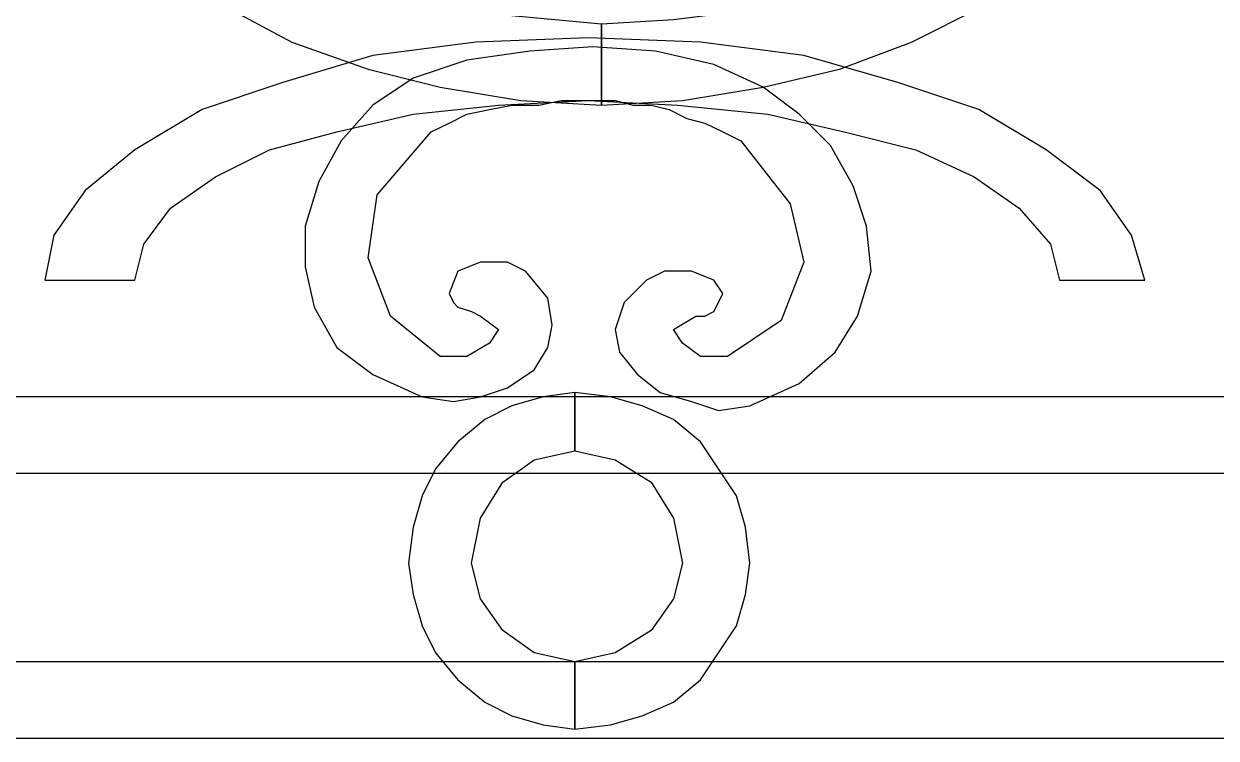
# Model space of a CAD drawing. Header units: centimetres. Extents: x -64 to 68, y -10 to 51.
# Drawn here: x -8.73 to 13.41, y -6.95 to 6.31 of the extents above; entities that cross this region are included whole.
import ezdxf

# ---------------------------------------------------------------- set-up
doc = ezdxf.new("R2010")
doc.units = ezdxf.units.CM
doc.header["$MEASUREMENT"] = 0
doc.layers.add('layer 1', color=7, linetype='Continuous')

msp = doc.modelspace()

# ---------------------------------------------------------------- linework, layer by layer
at = {"layer": 'layer 1', "color": 174}
for points, knots in [([(1.99911, 33.30632), (1.99911, 33.30632), (1.99911, 33.30632), (1.99911, 33.30632), (1.99911, 33.30632), (1.99911, 33.30632), (1.99911, 33.30632), (1.99911, 33.30632), (1.99911, 33.30632), (1.99911, 33.30632), (1.99911, 33.30632), (1.99911, 33.30632), (1.99911, 33.30632), (1.99911, 33.30632), (1.99911, 33.30632), (1.99911, 33.30632), (1.99911, 33.30632), (1.99911, 33.30632), (-0.66817, 33.05626), (-0.66817, 33.05626), (-0.66817, 33.05626), (-0.66817, 33.05626), (-3.16875, 32.22273), (-3.16875, 32.22273), (-3.16875, 32.22273), (-3.16875, 32.22273), (-5.41927, 30.97244), (-5.41927, 30.97244), (-5.41927, 30.97244), (-5.41927, 30.97244), (-7.33638, 29.38874), (-7.33638, 29.38874), (-7.33638, 29.38874), (-7.33638, 29.38874), (-8.92009, 27.38828), (-8.92009, 27.38828), (-8.92009, 27.38828), (-8.92009, 27.38828), (-10.17038, 25.0544), (-10.17038, 25.0544), (-10.17038, 25.0544), (-10.17038, 25.0544), (-10.92055, 22.55382), (-10.92055, 22.55382), (-10.92055, 22.55382), (-10.92055, 22.55382), (-11.17061, 19.80319), (-11.17061, 19.80319), (-11.17061, 19.80319), (-11.17061, 19.80319), (-10.92055, 17.05255), (-10.92055, 17.05255), (-10.92055, 17.05255), (-10.92055, 17.05255), (-10.17038, 14.55197), (-10.17038, 14.55197), (-10.17038, 14.55197), (-10.17038, 14.55197), (-8.92009, 12.30145), (-8.92009, 12.30145), (-8.92009, 12.30145), (-8.92009, 12.30145), (-7.33638, 10.30098), (-7.33638, 10.30098), (-7.33638, 10.30098), (-7.33638, 10.30098), (-5.41927, 8.63393), (-5.41927, 8.63393), (-5.41927, 8.63393), (-5.41927, 8.63393), (-3.16875, 7.38364), (-3.16875, 7.38364), (-3.16875, 7.38364), (-3.16875, 7.38364), (-0.66817, 6.55011), (-0.66817, 6.55011), (-0.66817, 6.55011), (-0.66817, 6.55011), (1.99911, 6.30006), (1.99911, 6.30006), (1.99911, 6.30006), (1.99911, 6.30006), (1.99911, 6.30006), (1.99911, 6.30006), (1.99911, 6.30006), (1.99911, 6.30006), (1.99911, 6.30006), (1.99911, 6.30006), (1.99911, 6.30006), (1.99911, 6.30006), (1.99911, 6.30006), (1.99911, 6.30006), (1.99911, 6.30006), (1.99911, 6.30006), (1.99911, 6.30006), (1.99911, 6.30006), (1.99911, 6.30006), (1.99911, 6.30006), (1.99911, 4.79971), (1.99911, 4.79971), (1.99911, 4.79971), (1.99911, 4.79971), (1.99911, 4.79971), (1.99911, 4.79971), (1.99911, 4.79971), (1.99911, 4.79971), (1.99911, 4.79971), (1.99911, 4.79971), (1.99911, 4.79971), (1.99911, 4.79971), (1.99911, 4.79971), (1.99911, 4.79971), (1.99911, 4.79971), (1.99911, 4.79971), (1.99911, 4.79971), (1.99911, 4.79971), (1.99911, 4.79971), (1.99911, 4.79971), (0.49876, 4.88306), (0.49876, 4.88306), (0.49876, 4.88306), (0.49876, 4.88306), (-1.00158, 5.13312), (-1.00158, 5.13312), (-1.00158, 5.13312), (-1.00158, 5.13312), (-2.33523, 5.46653), (-2.33523, 5.46653), (-2.33523, 5.46653), (-2.33523, 5.46653), (-3.75222, 5.96665), (-3.75222, 5.96665), (-3.75222, 5.96665), (-3.75222, 5.96665), (-5.00251, 6.63347), (-5.00251, 6.63347), (-5.00251, 6.63347), (-5.00251, 6.63347), (-6.16945, 7.38364), (-6.16945, 7.38364), (-6.16945, 7.38364), (-6.16945, 7.38364), (-7.25303, 8.21717), (-7.25303, 8.21717), (-7.25303, 8.21717), (-7.25303, 8.21717), (-8.33662, 9.2174), (-8.33662, 9.2174), (-8.33662, 9.2174), (-8.33662, 9.2174), (-9.2535, 10.21763), (-9.2535, 10.21763), (-9.2535, 10.21763), (-9.2535, 10.21763), (-10.08702, 11.38457), (-10.08702, 11.38457), (-10.08702, 11.38457), (-10.08702, 11.38457), (-10.75384, 12.63486), (-10.75384, 12.63486), (-10.75384, 12.63486), (-10.75384, 12.63486), (-11.42066, 13.9685), (-11.42066, 13.9685), (-11.42066, 13.9685), (-11.42066, 13.9685), (-11.83743, 15.30214), (-11.83743, 15.30214), (-11.83743, 15.30214), (-11.83743, 15.30214), (-12.25419, 16.80249), (-12.25419, 16.80249), (-12.25419, 16.80249), (-12.25419, 16.80249), (-12.4209, 18.21949), (-12.4209, 18.21949), (-12.4209, 18.21949), (-12.4209, 18.21949), (-12.50425, 19.80319), (-12.50425, 19.80319), (-12.50425, 19.80319), (-12.50425, 19.80319), (-12.4209, 21.30353), (-12.4209, 21.30353), (-12.4209, 21.30353), (-12.4209, 21.30353), (-12.25419, 22.80388), (-12.25419, 22.80388), (-12.25419, 22.80388), (-12.25419, 22.80388), (-11.83743, 24.22088), (-11.83743, 24.22088), (-11.83743, 24.22088), (-11.83743, 24.22088), (-11.42066, 25.63787), (-11.42066, 25.63787), (-11.42066, 25.63787), (-11.42066, 25.63787), (-10.75384, 26.97151), (-10.75384, 26.97151), (-10.75384, 26.97151), (-10.75384, 26.97151), (-10.08702, 28.2218), (-10.08702, 28.2218), (-10.08702, 28.2218), (-10.08702, 28.2218), (-9.2535, 29.38874), (-9.2535, 29.38874), (-9.2535, 29.38874), (-9.2535, 29.38874), (-8.33662, 30.47233), (-8.33662, 30.47233), (-8.33662, 30.47233), (-8.33662, 30.47233), (-7.25303, 31.3892), (-7.25303, 31.3892), (-7.25303, 31.3892), (-7.25303, 31.3892), (-6.16945, 32.30608), (-6.16945, 32.30608), (-6.16945, 32.30608), (-6.16945, 32.30608), (-5.00251, 33.05626), (-5.00251, 33.05626), (-5.00251, 33.05626), (-5.00251, 33.05626), (-3.75222, 33.72308), (-3.75222, 33.72308), (-3.75222, 33.72308), (-3.75222, 33.72308), (-2.33523, 34.22319), (-2.33523, 34.22319), (-2.33523, 34.22319), (-2.33523, 34.22319), (-1.00158, 34.55661), (-1.00158, 34.55661), (-1.00158, 34.55661), (-1.00158, 34.55661), (0.49876, 34.80666), (0.49876, 34.80666), (0.49876, 34.80666), (0.49876, 34.80666), (1.99911, 34.89002), (1.99911, 34.89002), (1.99911, 34.89002), (1.99911, 34.89002), (1.99911, 34.89002), (1.99911, 34.89002), (1.99911, 34.89002), (1.99911, 34.89002), (1.99911, 34.89002), (1.99911, 34.89002), (1.99911, 34.89002), (1.99911, 34.89002), (1.99911, 34.89002), (1.99911, 34.89002), (1.99911, 34.89002), (1.99911, 34.89002), (1.99911, 34.89002), (1.99911, 34.89002), (1.99911, 34.89002), (1.99911, 34.89002), (1.99911, 33.30632), (1.99911, 33.30632)], [0, 0, 0, 0, 0.01515152, 0.01515152, 0.01515152, 0.01515152, 0.03030303, 0.03030303, 0.03030303, 0.03030303, 0.04545455, 0.04545455, 0.04545455, 0.04545455, 0.06060606, 0.06060606, 0.06060606, 0.06060606, 0.07575758, 0.07575758, 0.07575758, 0.07575758, 0.09090909, 0.09090909, 0.09090909, 0.09090909, 0.10606061, 0.10606061, 0.10606061, 0.10606061, 0.12121212, 0.12121212, 0.12121212, 0.12121212, 0.13636364, 0.13636364, 0.13636364, 0.13636364, 0.15151515, 0.15151515, 0.15151515, 0.15151515, 0.16666667, 0.16666667, 0.16666667, 0.16666667, 0.18181818, 0.18181818, 0.18181818, 0.18181818, 0.1969697, 0.1969697, 0.1969697, 0.1969697, 0.21212121, 0.21212121, 0.21212121, 0.21212121, 0.22727273, 0.22727273, 0.22727273, 0.22727273, 0.24242424, 0.24242424, 0.24242424, 0.24242424, 0.25757576, 0.25757576, 0.25757576, 0.25757576, 0.27272727, 0.27272727, 0.27272727, 0.27272727, 0.28787879, 0.28787879, 0.28787879, 0.28787879, 0.3030303, 0.3030303, 0.3030303, 0.3030303, 0.31818182, 0.31818182, 0.31818182, 0.31818182, 0.33333333, 0.33333333, 0.33333333, 0.33333333, 0.34848485, 0.34848485, 0.34848485, 0.34848485, 0.36363636, 0.36363636, 0.36363636, 0.36363636, 0.37878788, 0.37878788, 0.37878788, 0.37878788, 0.39393939, 0.39393939, 0.39393939, 0.39393939, 0.40909091, 0.40909091, 0.40909091, 0.40909091, 0.42424242, 0.42424242, 0.42424242, 0.42424242, 0.43939394, 0.43939394, 0.43939394, 0.43939394, 0.45454545, 0.45454545, 0.45454545, 0.45454545, 0.46969697, 0.46969697, 0.46969697, 0.46969697, 0.48484848, 0.48484848, 0.48484848, 0.48484848, 0.5, 0.5, 0.5, 0.5, 0.51515152, 0.51515152, 0.51515152, 0.51515152, 0.53030303, 0.53030303, 0.53030303, 0.53030303, 0.54545455, 0.54545455, 0.54545455, 0.54545455, 0.56060606, 0.56060606, 0.56060606, 0.56060606, 0.57575758, 0.57575758, 0.57575758, 0.57575758, 0.59090909, 0.59090909, 0.59090909, 0.59090909, 0.60606061, 0.60606061, 0.60606061, 0.60606061, 0.62121212, 0.62121212, 0.62121212, 0.62121212, 0.63636364, 0.63636364, 0.63636364, 0.63636364, 0.65151515, 0.65151515, 0.65151515, 0.65151515, 0.66666667, 0.66666667, 0.66666667, 0.66666667, 0.68181818, 0.68181818, 0.68181818, 0.68181818, 0.6969697, 0.6969697, 0.6969697, 0.6969697, 0.71212121, 0.71212121, 0.71212121, 0.71212121, 0.72727273, 0.72727273, 0.72727273, 0.72727273, 0.74242424, 0.74242424, 0.74242424, 0.74242424, 0.75757576, 0.75757576, 0.75757576, 0.75757576, 0.77272727, 0.77272727, 0.77272727, 0.77272727, 0.78787879, 0.78787879, 0.78787879, 0.78787879, 0.8030303, 0.8030303, 0.8030303, 0.8030303, 0.81818182, 0.81818182, 0.81818182, 0.81818182, 0.83333333, 0.83333333, 0.83333333, 0.83333333, 0.84848485, 0.84848485, 0.84848485, 0.84848485, 0.86363636, 0.86363636, 0.86363636, 0.86363636, 0.87878788, 0.87878788, 0.87878788, 0.87878788, 0.89393939, 0.89393939, 0.89393939, 0.89393939, 0.90909091, 0.90909091, 0.90909091, 0.90909091, 0.92424242, 0.92424242, 0.92424242, 0.92424242, 0.93939394, 0.93939394, 0.93939394, 0.93939394, 0.95454545, 0.95454545, 0.95454545, 0.95454545, 0.96969697, 0.96969697, 0.96969697, 0.96969697, 0.98484848, 0.98484848, 0.98484848, 0.98484848, 1, 1, 1, 1]), ([(1.99911, 34.89002), (1.99911, 34.89002), (3.49946, 34.80666), (3.49946, 34.80666), (3.49946, 34.80666), (3.49946, 34.80666), (4.99981, 34.55661), (4.99981, 34.55661), (4.99981, 34.55661), (4.99981, 34.55661), (6.4168, 34.22319), (6.4168, 34.22319), (6.4168, 34.22319), (6.4168, 34.22319), (7.75045, 33.72308), (7.75045, 33.72308), (7.75045, 33.72308), (7.75045, 33.72308), (9.08409, 33.05626), (9.08409, 33.05626), (9.08409, 33.05626), (9.08409, 33.05626), (10.33438, 32.30608), (10.33438, 32.30608), (10.33438, 32.30608), (10.33438, 32.30608), (11.50131, 31.3892), (11.50131, 31.3892), (11.50131, 31.3892), (11.50131, 31.3892), (12.50155, 30.47233), (12.50155, 30.47233), (12.50155, 30.47233), (12.50155, 30.47233), (13.50178, 29.38874), (13.50178, 29.38874), (13.50178, 29.38874), (13.50178, 29.38874), (14.3353, 28.2218), (14.3353, 28.2218), (14.3353, 28.2218), (14.3353, 28.2218), (15.08548, 26.97151), (15.08548, 26.97151), (15.08548, 26.97151), (15.08548, 26.97151), (15.7523, 25.63787), (15.7523, 25.63787), (15.7523, 25.63787), (15.7523, 25.63787), (16.25242, 24.22088), (16.25242, 24.22088), (16.25242, 24.22088), (16.25242, 24.22088), (16.58583, 22.80388), (16.58583, 22.80388), (16.58583, 22.80388), (16.58583, 22.80388), (16.83588, 21.30353), (16.83588, 21.30353), (16.83588, 21.30353), (16.83588, 21.30353), (16.91924, 19.80319), (16.91924, 19.80319), (16.91924, 19.80319), (16.91924, 19.80319), (16.83588, 18.21949), (16.83588, 18.21949), (16.83588, 18.21949), (16.83588, 18.21949), (16.58583, 16.80249), (16.58583, 16.80249), (16.58583, 16.80249), (16.58583, 16.80249), (16.25242, 15.30214), (16.25242, 15.30214), (16.25242, 15.30214), (16.25242, 15.30214), (15.7523, 13.9685), (15.7523, 13.9685), (15.7523, 13.9685), (15.7523, 13.9685), (15.08548, 12.63486), (15.08548, 12.63486), (15.08548, 12.63486), (15.08548, 12.63486), (14.3353, 11.38457), (14.3353, 11.38457), (14.3353, 11.38457), (14.3353, 11.38457), (13.50178, 10.21763), (13.50178, 10.21763), (13.50178, 10.21763), (13.50178, 10.21763), (12.50155, 9.2174), (12.50155, 9.2174), (12.50155, 9.2174), (12.50155, 9.2174), (11.50131, 8.21717), (11.50131, 8.21717), (11.50131, 8.21717), (11.50131, 8.21717), (10.33438, 7.38364), (10.33438, 7.38364), (10.33438, 7.38364), (10.33438, 7.38364), (9.08409, 6.63347), (9.08409, 6.63347), (9.08409, 6.63347), (9.08409, 6.63347), (7.75045, 5.96665), (7.75045, 5.96665), (7.75045, 5.96665), (7.75045, 5.96665), (6.4168, 5.46653), (6.4168, 5.46653), (6.4168, 5.46653), (6.4168, 5.46653), (4.99981, 5.13312), (4.99981, 5.13312), (4.99981, 5.13312), (4.99981, 5.13312), (3.49946, 4.88306), (3.49946, 4.88306), (3.49946, 4.88306), (3.49946, 4.88306), (1.99911, 4.79971), (1.99911, 4.79971), (1.99911, 4.79971), (1.99911, 4.79971), (1.99911, 6.30006), (1.99911, 6.30006), (1.99911, 6.30006), (1.99911, 6.30006), (3.33275, 6.38341), (3.33275, 6.38341), (3.33275, 6.38341), (3.33275, 6.38341), (4.6664, 6.55011), (4.6664, 6.55011), (4.6664, 6.55011), (4.6664, 6.55011), (5.91669, 6.88352), (5.91669, 6.88352), (5.91669, 6.88352), (5.91669, 6.88352), (7.16698, 7.38364), (7.16698, 7.38364), (7.16698, 7.38364), (7.16698, 7.38364), (8.33391, 7.96711), (8.33391, 7.96711), (8.33391, 7.96711), (8.33391, 7.96711), (9.4175, 8.63393), (9.4175, 8.63393), (9.4175, 8.63393), (9.4175, 8.63393), (10.50108, 9.3841), (10.50108, 9.3841), (10.50108, 9.3841), (10.50108, 9.3841), (11.41796, 10.30098), (11.41796, 10.30098), (11.41796, 10.30098), (11.41796, 10.30098), (12.25149, 11.21786), (12.25149, 11.21786), (12.25149, 11.21786), (12.25149, 11.21786), (13.08501, 12.30145), (13.08501, 12.30145), (13.08501, 12.30145), (13.08501, 12.30145), (13.75184, 13.38503), (13.75184, 13.38503), (13.75184, 13.38503), (13.75184, 13.38503), (14.25195, 14.55197), (14.25195, 14.55197), (14.25195, 14.55197), (14.25195, 14.55197), (14.75207, 15.80226), (14.75207, 15.80226), (14.75207, 15.80226), (14.75207, 15.80226), (15.08548, 17.05255), (15.08548, 17.05255), (15.08548, 17.05255), (15.08548, 17.05255), (15.25218, 18.46954), (15.25218, 18.46954), (15.25218, 18.46954), (15.25218, 18.46954), (15.33554, 19.80319), (15.33554, 19.80319), (15.33554, 19.80319), (15.33554, 19.80319), (15.25218, 21.22018), (15.25218, 21.22018), (15.25218, 21.22018), (15.25218, 21.22018), (15.08548, 22.55382), (15.08548, 22.55382), (15.08548, 22.55382), (15.08548, 22.55382), (14.75207, 23.80411), (14.75207, 23.80411), (14.75207, 23.80411), (14.75207, 23.80411), (14.25195, 25.0544), (14.25195, 25.0544), (14.25195, 25.0544), (14.25195, 25.0544), (13.75184, 26.22134), (13.75184, 26.22134), (13.75184, 26.22134), (13.75184, 26.22134), (13.08501, 27.38828), (13.08501, 27.38828), (13.08501, 27.38828), (13.08501, 27.38828), (12.25149, 28.38851), (12.25149, 28.38851), (12.25149, 28.38851), (12.25149, 28.38851), (11.41796, 29.38874), (11.41796, 29.38874), (11.41796, 29.38874), (11.41796, 29.38874), (10.50108, 30.22227), (10.50108, 30.22227), (10.50108, 30.22227), (10.50108, 30.22227), (9.4175, 30.97244), (9.4175, 30.97244), (9.4175, 30.97244), (9.4175, 30.97244), (8.33391, 31.72262), (8.33391, 31.72262), (8.33391, 31.72262), (8.33391, 31.72262), (7.16698, 32.22273), (7.16698, 32.22273), (7.16698, 32.22273), (7.16698, 32.22273), (5.91669, 32.72285), (5.91669, 32.72285), (5.91669, 32.72285), (5.91669, 32.72285), (4.6664, 33.05626), (4.6664, 33.05626), (4.6664, 33.05626), (4.6664, 33.05626), (3.33275, 33.22296), (3.33275, 33.22296), (3.33275, 33.22296), (3.33275, 33.22296), (1.99911, 33.30632), (1.99911, 33.30632), (1.99911, 33.30632), (1.99911, 33.30632), (1.99911, 34.89002), (1.99911, 34.89002)], [0, 0, 0, 0, 0.01515152, 0.01515152, 0.01515152, 0.01515152, 0.03030303, 0.03030303, 0.03030303, 0.03030303, 0.04545455, 0.04545455, 0.04545455, 0.04545455, 0.06060606, 0.06060606, 0.06060606, 0.06060606, 0.07575758, 0.07575758, 0.07575758, 0.07575758, 0.09090909, 0.09090909, 0.09090909, 0.09090909, 0.10606061, 0.10606061, 0.10606061, 0.10606061, 0.12121212, 0.12121212, 0.12121212, 0.12121212, 0.13636364, 0.13636364, 0.13636364, 0.13636364, 0.15151515, 0.15151515, 0.15151515, 0.15151515, 0.16666667, 0.16666667, 0.16666667, 0.16666667, 0.18181818, 0.18181818, 0.18181818, 0.18181818, 0.1969697, 0.1969697, 0.1969697, 0.1969697, 0.21212121, 0.21212121, 0.21212121, 0.21212121, 0.22727273, 0.22727273, 0.22727273, 0.22727273, 0.24242424, 0.24242424, 0.24242424, 0.24242424, 0.25757576, 0.25757576, 0.25757576, 0.25757576, 0.27272727, 0.27272727, 0.27272727, 0.27272727, 0.28787879, 0.28787879, 0.28787879, 0.28787879, 0.3030303, 0.3030303, 0.3030303, 0.3030303, 0.31818182, 0.31818182, 0.31818182, 0.31818182, 0.33333333, 0.33333333, 0.33333333, 0.33333333, 0.34848485, 0.34848485, 0.34848485, 0.34848485, 0.36363636, 0.36363636, 0.36363636, 0.36363636, 0.37878788, 0.37878788, 0.37878788, 0.37878788, 0.39393939, 0.39393939, 0.39393939, 0.39393939, 0.40909091, 0.40909091, 0.40909091, 0.40909091, 0.42424242, 0.42424242, 0.42424242, 0.42424242, 0.43939394, 0.43939394, 0.43939394, 0.43939394, 0.45454545, 0.45454545, 0.45454545, 0.45454545, 0.46969697, 0.46969697, 0.46969697, 0.46969697, 0.48484848, 0.48484848, 0.48484848, 0.48484848, 0.5, 0.5, 0.5, 0.5, 0.51515152, 0.51515152, 0.51515152, 0.51515152, 0.53030303, 0.53030303, 0.53030303, 0.53030303, 0.54545455, 0.54545455, 0.54545455, 0.54545455, 0.56060606, 0.56060606, 0.56060606, 0.56060606, 0.57575758, 0.57575758, 0.57575758, 0.57575758, 0.59090909, 0.59090909, 0.59090909, 0.59090909, 0.60606061, 0.60606061, 0.60606061, 0.60606061, 0.62121212, 0.62121212, 0.62121212, 0.62121212, 0.63636364, 0.63636364, 0.63636364, 0.63636364, 0.65151515, 0.65151515, 0.65151515, 0.65151515, 0.66666667, 0.66666667, 0.66666667, 0.66666667, 0.68181818, 0.68181818, 0.68181818, 0.68181818, 0.6969697, 0.6969697, 0.6969697, 0.6969697, 0.71212121, 0.71212121, 0.71212121, 0.71212121, 0.72727273, 0.72727273, 0.72727273, 0.72727273, 0.74242424, 0.74242424, 0.74242424, 0.74242424, 0.75757576, 0.75757576, 0.75757576, 0.75757576, 0.77272727, 0.77272727, 0.77272727, 0.77272727, 0.78787879, 0.78787879, 0.78787879, 0.78787879, 0.8030303, 0.8030303, 0.8030303, 0.8030303, 0.81818182, 0.81818182, 0.81818182, 0.81818182, 0.83333333, 0.83333333, 0.83333333, 0.83333333, 0.84848485, 0.84848485, 0.84848485, 0.84848485, 0.86363636, 0.86363636, 0.86363636, 0.86363636, 0.87878788, 0.87878788, 0.87878788, 0.87878788, 0.89393939, 0.89393939, 0.89393939, 0.89393939, 0.90909091, 0.90909091, 0.90909091, 0.90909091, 0.92424242, 0.92424242, 0.92424242, 0.92424242, 0.93939394, 0.93939394, 0.93939394, 0.93939394, 0.95454545, 0.95454545, 0.95454545, 0.95454545, 0.96969697, 0.96969697, 0.96969697, 0.96969697, 0.98484848, 0.98484848, 0.98484848, 0.98484848, 1, 1, 1, 1]), ([(1.74905, 6.05), (1.74905, 6.05), (3.83287, 5.96665), (3.83287, 5.96665), (3.83287, 5.96665), (3.83287, 5.96665), (5.74998, 5.71659), (5.74998, 5.71659), (5.74998, 5.71659), (5.74998, 5.71659), (7.50039, 5.21647), (7.50039, 5.21647), (7.50039, 5.21647), (7.50039, 5.21647), (9.00073, 4.71636), (9.00073, 4.71636), (9.00073, 4.71636), (9.00073, 4.71636), (10.25102, 3.96618), (10.25102, 3.96618), (10.25102, 3.96618), (10.25102, 3.96618), (11.25126, 3.21601), (11.25126, 3.21601), (11.25126, 3.21601), (11.25126, 3.21601), (11.83473, 2.38248), (11.83473, 2.38248), (11.83473, 2.38248), (11.83473, 2.38248), (12.08478, 1.54896), (12.08478, 1.54896), (12.08478, 1.54896), (12.08478, 1.54896), (12.08478, 1.54896), (12.08478, 1.54896), (12.08478, 1.54896), (12.08478, 1.54896), (12.08478, 1.54896), (12.08478, 1.54896), (12.08478, 1.54896), (12.08478, 1.54896), (12.08478, 1.54896), (12.08478, 1.54896), (12.08478, 1.54896), (12.08478, 1.54896), (12.08478, 1.54896), (12.08478, 1.54896), (12.08478, 1.54896), (12.08478, 1.54896), (11.75137, 1.54896), (11.75137, 1.54896), (11.75137, 1.54896), (11.75137, 1.54896), (11.1679, 1.54896), (11.1679, 1.54896), (11.1679, 1.54896), (11.1679, 1.54896), (10.75114, 1.54896), (10.75114, 1.54896), (10.75114, 1.54896), (10.75114, 1.54896), (10.50108, 1.54896), (10.50108, 1.54896), (10.50108, 1.54896), (10.50108, 1.54896), (10.33438, 2.21578), (10.33438, 2.21578), (10.33438, 2.21578), (10.33438, 2.21578), (9.75091, 2.8826), (9.75091, 2.8826), (9.75091, 2.8826), (9.75091, 2.8826), (8.91738, 3.46607), (8.91738, 3.46607), (8.91738, 3.46607), (8.91738, 3.46607), (7.8338, 3.96618), (7.8338, 3.96618), (7.8338, 3.96618), (7.8338, 3.96618), (6.50016, 4.29959), (6.50016, 4.29959), (6.50016, 4.29959), (6.50016, 4.29959), (5.08316, 4.633), (5.08316, 4.633), (5.08316, 4.633), (5.08316, 4.633), (3.41611, 4.79971), (3.41611, 4.79971), (3.41611, 4.79971), (3.41611, 4.79971), (1.74905, 4.88306), (1.74905, 4.88306), (1.74905, 4.88306), (1.74905, 4.88306), (0.082, 4.79971), (0.082, 4.79971), (0.082, 4.79971), (0.082, 4.79971), (-1.5017, 4.633), (-1.5017, 4.633), (-1.5017, 4.633), (-1.5017, 4.633), (-2.91869, 4.29959), (-2.91869, 4.29959), (-2.91869, 4.29959), (-2.91869, 4.29959), (-4.16898, 3.96618), (-4.16898, 3.96618), (-4.16898, 3.96618), (-4.16898, 3.96618), (-5.16922, 3.46607), (-5.16922, 3.46607), (-5.16922, 3.46607), (-5.16922, 3.46607), (-6.00274, 2.8826), (-6.00274, 2.8826), (-6.00274, 2.8826), (-6.00274, 2.8826), (-6.50286, 2.21578), (-6.50286, 2.21578), (-6.50286, 2.21578), (-6.50286, 2.21578), (-6.66956, 1.54896), (-6.66956, 1.54896), (-6.66956, 1.54896), (-6.66956, 1.54896), (-6.91962, 1.54896), (-6.91962, 1.54896), (-6.91962, 1.54896), (-6.91962, 1.54896), (-7.41974, 1.54896), (-7.41974, 1.54896), (-7.41974, 1.54896), (-7.41974, 1.54896), (-8.00321, 1.54896), (-8.00321, 1.54896), (-8.00321, 1.54896), (-8.00321, 1.54896), (-8.33662, 1.54896), (-8.33662, 1.54896), (-8.33662, 1.54896), (-8.33662, 1.54896), (-8.33662, 1.54896), (-8.33662, 1.54896), (-8.33662, 1.54896), (-8.33662, 1.54896), (-8.33662, 1.54896), (-8.33662, 1.54896), (-8.33662, 1.54896), (-8.33662, 1.54896), (-8.33662, 1.54896), (-8.33662, 1.54896), (-8.33662, 1.54896), (-8.33662, 1.54896), (-8.33662, 1.54896), (-8.33662, 1.54896), (-8.33662, 1.54896), (-8.33662, 1.54896), (-8.16991, 2.38248), (-8.16991, 2.38248), (-8.16991, 2.38248), (-8.16991, 2.38248), (-7.58644, 3.21601), (-7.58644, 3.21601), (-7.58644, 3.21601), (-7.58644, 3.21601), (-6.66956, 3.96618), (-6.66956, 3.96618), (-6.66956, 3.96618), (-6.66956, 3.96618), (-5.41927, 4.71636), (-5.41927, 4.71636), (-5.41927, 4.71636), (-5.41927, 4.71636), (-3.91893, 5.21647), (-3.91893, 5.21647), (-3.91893, 5.21647), (-3.91893, 5.21647), (-2.25187, 5.71659), (-2.25187, 5.71659), (-2.25187, 5.71659), (-2.25187, 5.71659), (-0.33476, 5.96665), (-0.33476, 5.96665), (-0.33476, 5.96665), (-0.33476, 5.96665), (1.74905, 6.05), (1.74905, 6.05)], [0, 0, 0, 0, 0.02083333, 0.02083333, 0.02083333, 0.02083333, 0.04166667, 0.04166667, 0.04166667, 0.04166667, 0.0625, 0.0625, 0.0625, 0.0625, 0.08333333, 0.08333333, 0.08333333, 0.08333333, 0.10416667, 0.10416667, 0.10416667, 0.10416667, 0.125, 0.125, 0.125, 0.125, 0.14583333, 0.14583333, 0.14583333, 0.14583333, 0.16666667, 0.16666667, 0.16666667, 0.16666667, 0.1875, 0.1875, 0.1875, 0.1875, 0.20833333, 0.20833333, 0.20833333, 0.20833333, 0.22916667, 0.22916667, 0.22916667, 0.22916667, 0.25, 0.25, 0.25, 0.25, 0.27083333, 0.27083333, 0.27083333, 0.27083333, 0.29166667, 0.29166667, 0.29166667, 0.29166667, 0.3125, 0.3125, 0.3125, 0.3125, 0.33333333, 0.33333333, 0.33333333, 0.33333333, 0.35416667, 0.35416667, 0.35416667, 0.35416667, 0.375, 0.375, 0.375, 0.375, 0.39583333, 0.39583333, 0.39583333, 0.39583333, 0.41666667, 0.41666667, 0.41666667, 0.41666667, 0.4375, 0.4375, 0.4375, 0.4375, 0.45833333, 0.45833333, 0.45833333, 0.45833333, 0.47916667, 0.47916667, 0.47916667, 0.47916667, 0.5, 0.5, 0.5, 0.5, 0.52083333, 0.52083333, 0.52083333, 0.52083333, 0.54166667, 0.54166667, 0.54166667, 0.54166667, 0.5625, 0.5625, 0.5625, 0.5625, 0.58333333, 0.58333333, 0.58333333, 0.58333333, 0.60416667, 0.60416667, 0.60416667, 0.60416667, 0.625, 0.625, 0.625, 0.625, 0.64583333, 0.64583333, 0.64583333, 0.64583333, 0.66666667, 0.66666667, 0.66666667, 0.66666667, 0.6875, 0.6875, 0.6875, 0.6875, 0.70833333, 0.70833333, 0.70833333, 0.70833333, 0.72916667, 0.72916667, 0.72916667, 0.72916667, 0.75, 0.75, 0.75, 0.75, 0.77083333, 0.77083333, 0.77083333, 0.77083333, 0.79166667, 0.79166667, 0.79166667, 0.79166667, 0.8125, 0.8125, 0.8125, 0.8125, 0.83333333, 0.83333333, 0.83333333, 0.83333333, 0.85416667, 0.85416667, 0.85416667, 0.85416667, 0.875, 0.875, 0.875, 0.875, 0.89583333, 0.89583333, 0.89583333, 0.89583333, 0.91666667, 0.91666667, 0.91666667, 0.91666667, 0.9375, 0.9375, 0.9375, 0.9375, 0.95833333, 0.95833333, 0.95833333, 0.95833333, 0.97916667, 0.97916667, 0.97916667, 0.97916667, 1, 1, 1, 1]), ([(5.66663, 4.633), (5.66663, 4.633), (6.2501, 4.04953), (6.2501, 4.04953), (6.2501, 4.04953), (6.2501, 4.04953), (6.66686, 3.29936), (6.66686, 3.29936), (6.66686, 3.29936), (6.66686, 3.29936), (6.91692, 2.54919), (6.91692, 2.54919), (6.91692, 2.54919), (6.91692, 2.54919), (7.00027, 1.71566), (7.00027, 1.71566), (7.00027, 1.71566), (7.00027, 1.71566), (6.75021, 0.88213), (6.75021, 0.88213), (6.75021, 0.88213), (6.75021, 0.88213), (6.33345, 0.21531), (6.33345, 0.21531), (6.33345, 0.21531), (6.33345, 0.21531), (5.66663, -0.36816), (5.66663, -0.36816), (5.66663, -0.36816), (5.66663, -0.36816), (4.74975, -0.78492), (4.74975, -0.78492), (4.74975, -0.78492), (4.74975, -0.78492), (4.16628, -0.86827), (4.16628, -0.86827), (4.16628, -0.86827), (4.16628, -0.86827), (3.66617, -0.70157), (3.66617, -0.70157), (3.66617, -0.70157), (3.66617, -0.70157), (3.0827, -0.53486), (3.0827, -0.53486), (3.0827, -0.53486), (3.0827, -0.53486), (2.66593, -0.20145), (2.66593, -0.20145), (2.66593, -0.20145), (2.66593, -0.20145), (2.33252, 0.21531), (2.33252, 0.21531), (2.33252, 0.21531), (2.33252, 0.21531), (2.24917, 0.63208), (2.24917, 0.63208), (2.24917, 0.63208), (2.24917, 0.63208), (2.41588, 1.13219), (2.41588, 1.13219), (2.41588, 1.13219), (2.41588, 1.13219), (2.83264, 1.54896), (2.83264, 1.54896), (2.83264, 1.54896), (2.83264, 1.54896), (3.16605, 1.71566), (3.16605, 1.71566), (3.16605, 1.71566), (3.16605, 1.71566), (3.66617, 1.71566), (3.66617, 1.71566), (3.66617, 1.71566), (3.66617, 1.71566), (4.08293, 1.54896), (4.08293, 1.54896), (4.08293, 1.54896), (4.08293, 1.54896), (4.24963, 1.2989), (4.24963, 1.2989), (4.24963, 1.2989), (4.24963, 1.2989), (4.16628, 1.13219), (4.16628, 1.13219), (4.16628, 1.13219), (4.16628, 1.13219), (4.08293, 0.96549), (4.08293, 0.96549), (4.08293, 0.96549), (4.08293, 0.96549), (3.91622, 0.88213), (3.91622, 0.88213), (3.91622, 0.88213), (3.91622, 0.88213), (3.74952, 0.88213), (3.74952, 0.88213), (3.74952, 0.88213), (3.74952, 0.88213), (3.33275, 0.63208), (3.33275, 0.63208), (3.33275, 0.63208), (3.33275, 0.63208), (3.49946, 0.38202), (3.49946, 0.38202), (3.49946, 0.38202), (3.49946, 0.38202), (3.83287, 0.13196), (3.83287, 0.13196), (3.83287, 0.13196), (3.83287, 0.13196), (4.33299, 0.13196), (4.33299, 0.13196), (4.33299, 0.13196), (4.33299, 0.13196), (5.33322, 0.79878), (5.33322, 0.79878), (5.33322, 0.79878), (5.33322, 0.79878), (5.74998, 1.88237), (5.74998, 1.88237), (5.74998, 1.88237), (5.74998, 1.88237), (5.49992, 2.96595), (5.49992, 2.96595), (5.49992, 2.96595), (5.49992, 2.96595), (4.58304, 4.13289), (4.58304, 4.13289), (4.58304, 4.13289), (4.58304, 4.13289), (4.24963, 4.29959), (4.24963, 4.29959), (4.24963, 4.29959), (4.24963, 4.29959), (3.91622, 4.4663), (3.91622, 4.4663), (3.91622, 4.4663), (3.91622, 4.4663), (3.58281, 4.54965), (3.58281, 4.54965), (3.58281, 4.54965), (3.58281, 4.54965), (3.2494, 4.71636), (3.2494, 4.71636), (3.2494, 4.71636), (3.2494, 4.71636), (2.91599, 4.79971), (2.91599, 4.79971), (2.91599, 4.79971), (2.91599, 4.79971), (2.58258, 4.79971), (2.58258, 4.79971), (2.58258, 4.79971), (2.58258, 4.79971), (2.24917, 4.88306), (2.24917, 4.88306), (2.24917, 4.88306), (2.24917, 4.88306), (1.99911, 4.88306), (1.99911, 4.88306), (1.99911, 4.88306), (1.99911, 4.88306), (1.99911, 4.88306), (1.99911, 4.88306), (1.99911, 4.88306), (1.99911, 4.88306), (1.99911, 4.88306), (1.99911, 4.88306), (1.99911, 4.88306), (1.99911, 4.88306), (1.99911, 4.88306), (1.99911, 4.88306), (1.99911, 4.88306), (1.99911, 4.88306), (1.99911, 4.88306), (1.99911, 4.88306), (1.99911, 4.88306), (1.99911, 4.88306), (1.6657, 4.88306), (1.6657, 4.88306), (1.6657, 4.88306), (1.6657, 4.88306), (1.24894, 4.88306), (1.24894, 4.88306), (1.24894, 4.88306), (1.24894, 4.88306), (0.83217, 4.79971), (0.83217, 4.79971), (0.83217, 4.79971), (0.83217, 4.79971), (0.33206, 4.79971), (0.33206, 4.79971), (0.33206, 4.79971), (0.33206, 4.79971), (-0.0847, 4.71636), (-0.0847, 4.71636), (-0.0847, 4.71636), (-0.0847, 4.71636), (-0.50147, 4.633), (-0.50147, 4.633), (-0.50147, 4.633), (-0.50147, 4.633), (-0.83488, 4.4663), (-0.83488, 4.4663), (-0.83488, 4.4663), (-0.83488, 4.4663), (-1.16829, 4.29959), (-1.16829, 4.29959), (-1.16829, 4.29959), (-1.16829, 4.29959), (-2.16852, 3.13266), (-2.16852, 3.13266), (-2.16852, 3.13266), (-2.16852, 3.13266), (-2.33523, 1.96572), (-2.33523, 1.96572), (-2.33523, 1.96572), (-2.33523, 1.96572), (-1.91846, 0.88213), (-1.91846, 0.88213), (-1.91846, 0.88213), (-1.91846, 0.88213), (-1.00158, 0.13196), (-1.00158, 0.13196), (-1.00158, 0.13196), (-1.00158, 0.13196), (-0.50147, 0.13196), (-0.50147, 0.13196), (-0.50147, 0.13196), (-0.50147, 0.13196), (-0.0847, 0.38202), (-0.0847, 0.38202), (-0.0847, 0.38202), (-0.0847, 0.38202), (0.082, 0.63208), (0.082, 0.63208), (0.082, 0.63208), (0.082, 0.63208), (-0.25141, 0.88213), (-0.25141, 0.88213), (-0.25141, 0.88213), (-0.25141, 0.88213), (-0.41811, 0.96549), (-0.41811, 0.96549), (-0.41811, 0.96549), (-0.41811, 0.96549), (-0.66817, 1.04884), (-0.66817, 1.04884), (-0.66817, 1.04884), (-0.66817, 1.04884), (-0.75153, 1.13219), (-0.75153, 1.13219), (-0.75153, 1.13219), (-0.75153, 1.13219), (-0.83488, 1.2989), (-0.83488, 1.2989), (-0.83488, 1.2989), (-0.83488, 1.2989), (-0.66817, 1.71566), (-0.66817, 1.71566), (-0.66817, 1.71566), (-0.66817, 1.71566), (-0.25141, 1.88237), (-0.25141, 1.88237), (-0.25141, 1.88237), (-0.25141, 1.88237), (0.24871, 1.88237), (0.24871, 1.88237), (0.24871, 1.88237), (0.24871, 1.88237), (0.58212, 1.71566), (0.58212, 1.71566), (0.58212, 1.71566), (0.58212, 1.71566), (0.99888, 1.21554), (0.99888, 1.21554), (0.99888, 1.21554), (0.99888, 1.21554), (1.08223, 0.71543), (1.08223, 0.71543), (1.08223, 0.71543), (1.08223, 0.71543), (0.99888, 0.29867), (0.99888, 0.29867), (0.99888, 0.29867), (0.99888, 0.29867), (0.74882, -0.1181), (0.74882, -0.1181), (0.74882, -0.1181), (0.74882, -0.1181), (0.24871, -0.45151), (0.24871, -0.45151), (0.24871, -0.45151), (0.24871, -0.45151), (-0.25141, -0.61821), (-0.25141, -0.61821), (-0.25141, -0.61821), (-0.25141, -0.61821), (-0.75153, -0.70157), (-0.75153, -0.70157), (-0.75153, -0.70157), (-0.75153, -0.70157), (-1.33499, -0.61821), (-1.33499, -0.61821), (-1.33499, -0.61821), (-1.33499, -0.61821), (-2.25187, -0.20145), (-2.25187, -0.20145), (-2.25187, -0.20145), (-2.25187, -0.20145), (-2.91869, 0.29867), (-2.91869, 0.29867), (-2.91869, 0.29867), (-2.91869, 0.29867), (-3.33546, 1.04884), (-3.33546, 1.04884), (-3.33546, 1.04884), (-3.33546, 1.04884), (-3.50216, 1.79901), (-3.50216, 1.79901), (-3.50216, 1.79901), (-3.50216, 1.79901), (-3.50216, 2.54919), (-3.50216, 2.54919), (-3.50216, 2.54919), (-3.50216, 2.54919), (-3.2521, 3.38271), (-3.2521, 3.38271), (-3.2521, 3.38271), (-3.2521, 3.38271), (-2.83534, 4.13289), (-2.83534, 4.13289), (-2.83534, 4.13289), (-2.83534, 4.13289), (-2.25187, 4.79971), (-2.25187, 4.79971), (-2.25187, 4.79971), (-2.25187, 4.79971), (-1.5017, 5.29982), (-1.5017, 5.29982), (-1.5017, 5.29982), (-1.5017, 5.29982), (-0.50147, 5.63324), (-0.50147, 5.63324), (-0.50147, 5.63324), (-0.50147, 5.63324), (0.66547, 5.79994), (0.66547, 5.79994), (0.66547, 5.79994), (0.66547, 5.79994), (1.83241, 5.88329), (1.83241, 5.88329), (1.83241, 5.88329), (1.83241, 5.88329), (2.99934, 5.79994), (2.99934, 5.79994), (2.99934, 5.79994), (2.99934, 5.79994), (4.08293, 5.54988), (4.08293, 5.54988), (4.08293, 5.54988), (4.08293, 5.54988), (4.99981, 5.13312), (4.99981, 5.13312), (4.99981, 5.13312), (4.99981, 5.13312), (5.66663, 4.633), (5.66663, 4.633)], [0, 0, 0, 0, 0.01086957, 0.01086957, 0.01086957, 0.01086957, 0.02173913, 0.02173913, 0.02173913, 0.02173913, 0.0326087, 0.0326087, 0.0326087, 0.0326087, 0.04347826, 0.04347826, 0.04347826, 0.04347826, 0.05434783, 0.05434783, 0.05434783, 0.05434783, 0.06521739, 0.06521739, 0.06521739, 0.06521739, 0.07608696, 0.07608696, 0.07608696, 0.07608696, 0.08695652, 0.08695652, 0.08695652, 0.08695652, 0.09782609, 0.09782609, 0.09782609, 0.09782609, 0.10869565, 0.10869565, 0.10869565, 0.10869565, 0.11956522, 0.11956522, 0.11956522, 0.11956522, 0.13043478, 0.13043478, 0.13043478, 0.13043478, 0.14130435, 0.14130435, 0.14130435, 0.14130435, 0.15217391, 0.15217391, 0.15217391, 0.15217391, 0.16304348, 0.16304348, 0.16304348, 0.16304348, 0.17391304, 0.17391304, 0.17391304, 0.17391304, 0.18478261, 0.18478261, 0.18478261, 0.18478261, 0.19565217, 0.19565217, 0.19565217, 0.19565217, 0.20652174, 0.20652174, 0.20652174, 0.20652174, 0.2173913, 0.2173913, 0.2173913, 0.2173913, 0.22826087, 0.22826087, 0.22826087, 0.22826087, 0.23913043, 0.23913043, 0.23913043, 0.23913043, 0.25, 0.25, 0.25, 0.25, 0.26086957, 0.26086957, 0.26086957, 0.26086957, 0.27173913, 0.27173913, 0.27173913, 0.27173913, 0.2826087, 0.2826087, 0.2826087, 0.2826087, 0.29347826, 0.29347826, 0.29347826, 0.29347826, 0.30434783, 0.30434783, 0.30434783, 0.30434783, 0.31521739, 0.31521739, 0.31521739, 0.31521739, 0.32608696, 0.32608696, 0.32608696, 0.32608696, 0.33695652, 0.33695652, 0.33695652, 0.33695652, 0.34782609, 0.34782609, 0.34782609, 0.34782609, 0.35869565, 0.35869565, 0.35869565, 0.35869565, 0.36956522, 0.36956522, 0.36956522, 0.36956522, 0.38043478, 0.38043478, 0.38043478, 0.38043478, 0.39130435, 0.39130435, 0.39130435, 0.39130435, 0.40217391, 0.40217391, 0.40217391, 0.40217391, 0.41304348, 0.41304348, 0.41304348, 0.41304348, 0.42391304, 0.42391304, 0.42391304, 0.42391304, 0.43478261, 0.43478261, 0.43478261, 0.43478261, 0.44565217, 0.44565217, 0.44565217, 0.44565217, 0.45652174, 0.45652174, 0.45652174, 0.45652174, 0.4673913, 0.4673913, 0.4673913, 0.4673913, 0.47826087, 0.47826087, 0.47826087, 0.47826087, 0.48913043, 0.48913043, 0.48913043, 0.48913043, 0.5, 0.5, 0.5, 0.5, 0.51086957, 0.51086957, 0.51086957, 0.51086957, 0.52173913, 0.52173913, 0.52173913, 0.52173913, 0.5326087, 0.5326087, 0.5326087, 0.5326087, 0.54347826, 0.54347826, 0.54347826, 0.54347826, 0.55434783, 0.55434783, 0.55434783, 0.55434783, 0.56521739, 0.56521739, 0.56521739, 0.56521739, 0.57608696, 0.57608696, 0.57608696, 0.57608696, 0.58695652, 0.58695652, 0.58695652, 0.58695652, 0.59782609, 0.59782609, 0.59782609, 0.59782609, 0.60869565, 0.60869565, 0.60869565, 0.60869565, 0.61956522, 0.61956522, 0.61956522, 0.61956522, 0.63043478, 0.63043478, 0.63043478, 0.63043478, 0.64130435, 0.64130435, 0.64130435, 0.64130435, 0.65217391, 0.65217391, 0.65217391, 0.65217391, 0.66304348, 0.66304348, 0.66304348, 0.66304348, 0.67391304, 0.67391304, 0.67391304, 0.67391304, 0.68478261, 0.68478261, 0.68478261, 0.68478261, 0.69565217, 0.69565217, 0.69565217, 0.69565217, 0.70652174, 0.70652174, 0.70652174, 0.70652174, 0.7173913, 0.7173913, 0.7173913, 0.7173913, 0.72826087, 0.72826087, 0.72826087, 0.72826087, 0.73913043, 0.73913043, 0.73913043, 0.73913043, 0.75, 0.75, 0.75, 0.75, 0.76086957, 0.76086957, 0.76086957, 0.76086957, 0.77173913, 0.77173913, 0.77173913, 0.77173913, 0.7826087, 0.7826087, 0.7826087, 0.7826087, 0.79347826, 0.79347826, 0.79347826, 0.79347826, 0.80434783, 0.80434783, 0.80434783, 0.80434783, 0.81521739, 0.81521739, 0.81521739, 0.81521739, 0.82608696, 0.82608696, 0.82608696, 0.82608696, 0.83695652, 0.83695652, 0.83695652, 0.83695652, 0.84782609, 0.84782609, 0.84782609, 0.84782609, 0.85869565, 0.85869565, 0.85869565, 0.85869565, 0.86956522, 0.86956522, 0.86956522, 0.86956522, 0.88043478, 0.88043478, 0.88043478, 0.88043478, 0.89130435, 0.89130435, 0.89130435, 0.89130435, 0.90217391, 0.90217391, 0.90217391, 0.90217391, 0.91304348, 0.91304348, 0.91304348, 0.91304348, 0.92391304, 0.92391304, 0.92391304, 0.92391304, 0.93478261, 0.93478261, 0.93478261, 0.93478261, 0.94565217, 0.94565217, 0.94565217, 0.94565217, 0.95652174, 0.95652174, 0.95652174, 0.95652174, 0.9673913, 0.9673913, 0.9673913, 0.9673913, 0.97826087, 0.97826087, 0.97826087, 0.97826087, 0.98913043, 0.98913043, 0.98913043, 0.98913043, 1, 1, 1, 1]), ([(-59.34844, -0.61821), (-59.34844, -0.61821), (63.59672, -0.61821), (63.59672, -0.61821), (63.59672, -0.61821), (63.59672, -0.61821), (63.59672, -2.03521), (63.59672, -2.03521), (63.59672, -2.03521), (63.59672, -2.03521), (-59.34844, -2.03521), (-59.34844, -2.03521), (-59.34844, -2.03521), (-59.34844, -2.03521), (-59.34844, -0.61821), (-59.34844, -0.61821)], [0, 0, 0, 0, 0.25, 0.25, 0.25, 0.25, 0.5, 0.5, 0.5, 0.5, 0.75, 0.75, 0.75, 0.75, 1, 1, 1, 1]), ([(1.499, -6.78631), (1.499, -6.78631), (0.91553, -6.70296), (0.91553, -6.70296), (0.91553, -6.70296), (0.91553, -6.70296), (0.33206, -6.53625), (0.33206, -6.53625), (0.33206, -6.53625), (0.33206, -6.53625), (-0.16806, -6.28619), (-0.16806, -6.28619), (-0.16806, -6.28619), (-0.16806, -6.28619), (-0.66817, -5.86943), (-0.66817, -5.86943), (-0.66817, -5.86943), (-0.66817, -5.86943), (-1.08494, -5.36932), (-1.08494, -5.36932), (-1.08494, -5.36932), (-1.08494, -5.36932), (-1.33499, -4.8692), (-1.33499, -4.8692), (-1.33499, -4.8692), (-1.33499, -4.8692), (-1.5017, -4.28573), (-1.5017, -4.28573), (-1.5017, -4.28573), (-1.5017, -4.28573), (-1.58505, -3.70226), (-1.58505, -3.70226), (-1.58505, -3.70226), (-1.58505, -3.70226), (-1.5017, -3.03544), (-1.5017, -3.03544), (-1.5017, -3.03544), (-1.5017, -3.03544), (-1.33499, -2.45197), (-1.33499, -2.45197), (-1.33499, -2.45197), (-1.33499, -2.45197), (-1.08494, -1.95186), (-1.08494, -1.95186), (-1.08494, -1.95186), (-1.08494, -1.95186), (-0.66817, -1.45174), (-0.66817, -1.45174), (-0.66817, -1.45174), (-0.66817, -1.45174), (-0.16806, -1.03498), (-0.16806, -1.03498), (-0.16806, -1.03498), (-0.16806, -1.03498), (0.33206, -0.78492), (0.33206, -0.78492), (0.33206, -0.78492), (0.33206, -0.78492), (0.91553, -0.61821), (0.91553, -0.61821), (0.91553, -0.61821), (0.91553, -0.61821), (1.499, -0.53486), (1.499, -0.53486), (1.499, -0.53486), (1.499, -0.53486), (1.499, -1.61845), (1.499, -1.61845), (1.499, -1.61845), (1.499, -1.61845), (0.74882, -1.78515), (0.74882, -1.78515), (0.74882, -1.78515), (0.74882, -1.78515), (0.16535, -2.20191), (0.16535, -2.20191), (0.16535, -2.20191), (0.16535, -2.20191), (-0.25141, -2.86874), (-0.25141, -2.86874), (-0.25141, -2.86874), (-0.25141, -2.86874), (-0.41811, -3.70226), (-0.41811, -3.70226), (-0.41811, -3.70226), (-0.41811, -3.70226), (-0.25141, -4.36908), (-0.25141, -4.36908), (-0.25141, -4.36908), (-0.25141, -4.36908), (0.16535, -4.95255), (0.16535, -4.95255), (0.16535, -4.95255), (0.16535, -4.95255), (0.74882, -5.36932), (0.74882, -5.36932), (0.74882, -5.36932), (0.74882, -5.36932), (1.499, -5.53602), (1.499, -5.53602), (1.499, -5.53602), (1.499, -5.53602), (1.499, -6.78631), (1.499, -6.78631)], [0, 0, 0, 0, 0.03846154, 0.03846154, 0.03846154, 0.03846154, 0.07692308, 0.07692308, 0.07692308, 0.07692308, 0.11538462, 0.11538462, 0.11538462, 0.11538462, 0.15384615, 0.15384615, 0.15384615, 0.15384615, 0.19230769, 0.19230769, 0.19230769, 0.19230769, 0.23076923, 0.23076923, 0.23076923, 0.23076923, 0.26923077, 0.26923077, 0.26923077, 0.26923077, 0.30769231, 0.30769231, 0.30769231, 0.30769231, 0.34615385, 0.34615385, 0.34615385, 0.34615385, 0.38461538, 0.38461538, 0.38461538, 0.38461538, 0.42307692, 0.42307692, 0.42307692, 0.42307692, 0.46153846, 0.46153846, 0.46153846, 0.46153846, 0.5, 0.5, 0.5, 0.5, 0.53846154, 0.53846154, 0.53846154, 0.53846154, 0.57692308, 0.57692308, 0.57692308, 0.57692308, 0.61538462, 0.61538462, 0.61538462, 0.61538462, 0.65384615, 0.65384615, 0.65384615, 0.65384615, 0.69230769, 0.69230769, 0.69230769, 0.69230769, 0.73076923, 0.73076923, 0.73076923, 0.73076923, 0.76923077, 0.76923077, 0.76923077, 0.76923077, 0.80769231, 0.80769231, 0.80769231, 0.80769231, 0.84615385, 0.84615385, 0.84615385, 0.84615385, 0.88461538, 0.88461538, 0.88461538, 0.88461538, 0.92307692, 0.92307692, 0.92307692, 0.92307692, 0.96153846, 0.96153846, 0.96153846, 0.96153846, 1, 1, 1, 1]), ([(1.499, -0.53486), (1.499, -0.53486), (2.16582, -0.61821), (2.16582, -0.61821), (2.16582, -0.61821), (2.16582, -0.61821), (2.74929, -0.78492), (2.74929, -0.78492), (2.74929, -0.78492), (2.74929, -0.78492), (3.33275, -1.03498), (3.33275, -1.03498), (3.33275, -1.03498), (3.33275, -1.03498), (3.83287, -1.45174), (3.83287, -1.45174), (3.83287, -1.45174), (3.83287, -1.45174), (4.16628, -1.95186), (4.16628, -1.95186), (4.16628, -1.95186), (4.16628, -1.95186), (4.49969, -2.45197), (4.49969, -2.45197), (4.49969, -2.45197), (4.49969, -2.45197), (4.6664, -3.03544), (4.6664, -3.03544), (4.6664, -3.03544), (4.6664, -3.03544), (4.74975, -3.70226), (4.74975, -3.70226), (4.74975, -3.70226), (4.74975, -3.70226), (4.6664, -4.28573), (4.6664, -4.28573), (4.6664, -4.28573), (4.6664, -4.28573), (4.49969, -4.8692), (4.49969, -4.8692), (4.49969, -4.8692), (4.49969, -4.8692), (4.16628, -5.36932), (4.16628, -5.36932), (4.16628, -5.36932), (4.16628, -5.36932), (3.83287, -5.86943), (3.83287, -5.86943), (3.83287, -5.86943), (3.83287, -5.86943), (3.33275, -6.28619), (3.33275, -6.28619), (3.33275, -6.28619), (3.33275, -6.28619), (2.74929, -6.53625), (2.74929, -6.53625), (2.74929, -6.53625), (2.74929, -6.53625), (2.16582, -6.70296), (2.16582, -6.70296), (2.16582, -6.70296), (2.16582, -6.70296), (1.499, -6.78631), (1.499, -6.78631), (1.499, -6.78631), (1.499, -6.78631), (1.499, -6.78631), (1.499, -6.78631), (1.499, -6.78631), (1.499, -6.78631), (1.499, -6.78631), (1.499, -6.78631), (1.499, -6.78631), (1.499, -6.78631), (1.499, -6.78631), (1.499, -6.78631), (1.499, -6.78631), (1.499, -6.78631), (1.499, -6.78631), (1.499, -6.78631), (1.499, -6.78631), (1.499, -6.78631), (1.499, -5.53602), (1.499, -5.53602), (1.499, -5.53602), (1.499, -5.53602), (1.499, -5.53602), (1.499, -5.53602), (1.499, -5.53602), (1.499, -5.53602), (1.499, -5.53602), (1.499, -5.53602), (1.499, -5.53602), (1.499, -5.53602), (1.499, -5.53602), (1.499, -5.53602), (1.499, -5.53602), (1.499, -5.53602), (1.499, -5.53602), (1.499, -5.53602), (1.499, -5.53602), (1.499, -5.53602), (2.24917, -5.36932), (2.24917, -5.36932), (2.24917, -5.36932), (2.24917, -5.36932), (2.91599, -4.95255), (2.91599, -4.95255), (2.91599, -4.95255), (2.91599, -4.95255), (3.33275, -4.36908), (3.33275, -4.36908), (3.33275, -4.36908), (3.33275, -4.36908), (3.49946, -3.70226), (3.49946, -3.70226), (3.49946, -3.70226), (3.49946, -3.70226), (3.33275, -2.86874), (3.33275, -2.86874), (3.33275, -2.86874), (3.33275, -2.86874), (2.91599, -2.20191), (2.91599, -2.20191), (2.91599, -2.20191), (2.91599, -2.20191), (2.24917, -1.78515), (2.24917, -1.78515), (2.24917, -1.78515), (2.24917, -1.78515), (1.499, -1.61845), (1.499, -1.61845), (1.499, -1.61845), (1.499, -1.61845), (1.499, -1.61845), (1.499, -1.61845), (1.499, -1.61845), (1.499, -1.61845), (1.499, -1.61845), (1.499, -1.61845), (1.499, -1.61845), (1.499, -1.61845), (1.499, -1.61845), (1.499, -1.61845), (1.499, -1.61845), (1.499, -1.61845), (1.499, -1.61845), (1.499, -1.61845), (1.499, -1.61845), (1.499, -1.61845), (1.499, -0.53486), (1.499, -0.53486), (1.499, -0.53486), (1.499, -0.53486), (1.499, -0.53486), (1.499, -0.53486), (1.499, -0.53486), (1.499, -0.53486), (1.499, -0.53486), (1.499, -0.53486), (1.499, -0.53486), (1.499, -0.53486), (1.499, -0.53486), (1.499, -0.53486), (1.499, -0.53486), (1.499, -0.53486), (1.499, -0.53486), (1.499, -0.53486)], [0, 0, 0, 0, 0.02380952, 0.02380952, 0.02380952, 0.02380952, 0.04761905, 0.04761905, 0.04761905, 0.04761905, 0.07142857, 0.07142857, 0.07142857, 0.07142857, 0.0952381, 0.0952381, 0.0952381, 0.0952381, 0.11904762, 0.11904762, 0.11904762, 0.11904762, 0.14285714, 0.14285714, 0.14285714, 0.14285714, 0.16666667, 0.16666667, 0.16666667, 0.16666667, 0.19047619, 0.19047619, 0.19047619, 0.19047619, 0.21428571, 0.21428571, 0.21428571, 0.21428571, 0.23809524, 0.23809524, 0.23809524, 0.23809524, 0.26190476, 0.26190476, 0.26190476, 0.26190476, 0.28571429, 0.28571429, 0.28571429, 0.28571429, 0.30952381, 0.30952381, 0.30952381, 0.30952381, 0.33333333, 0.33333333, 0.33333333, 0.33333333, 0.35714286, 0.35714286, 0.35714286, 0.35714286, 0.38095238, 0.38095238, 0.38095238, 0.38095238, 0.4047619, 0.4047619, 0.4047619, 0.4047619, 0.42857143, 0.42857143, 0.42857143, 0.42857143, 0.45238095, 0.45238095, 0.45238095, 0.45238095, 0.47619048, 0.47619048, 0.47619048, 0.47619048, 0.5, 0.5, 0.5, 0.5, 0.52380952, 0.52380952, 0.52380952, 0.52380952, 0.54761905, 0.54761905, 0.54761905, 0.54761905, 0.57142857, 0.57142857, 0.57142857, 0.57142857, 0.5952381, 0.5952381, 0.5952381, 0.5952381, 0.61904762, 0.61904762, 0.61904762, 0.61904762, 0.64285714, 0.64285714, 0.64285714, 0.64285714, 0.66666667, 0.66666667, 0.66666667, 0.66666667, 0.69047619, 0.69047619, 0.69047619, 0.69047619, 0.71428571, 0.71428571, 0.71428571, 0.71428571, 0.73809524, 0.73809524, 0.73809524, 0.73809524, 0.76190476, 0.76190476, 0.76190476, 0.76190476, 0.78571429, 0.78571429, 0.78571429, 0.78571429, 0.80952381, 0.80952381, 0.80952381, 0.80952381, 0.83333333, 0.83333333, 0.83333333, 0.83333333, 0.85714286, 0.85714286, 0.85714286, 0.85714286, 0.88095238, 0.88095238, 0.88095238, 0.88095238, 0.9047619, 0.9047619, 0.9047619, 0.9047619, 0.92857143, 0.92857143, 0.92857143, 0.92857143, 0.95238095, 0.95238095, 0.95238095, 0.95238095, 0.97619048, 0.97619048, 0.97619048, 0.97619048, 1, 1, 1, 1]), ([(-59.26509, -5.53602), (-59.26509, -5.53602), (63.68007, -5.53602), (63.68007, -5.53602), (63.68007, -5.53602), (63.68007, -5.53602), (63.68007, -6.95302), (63.68007, -6.95302), (63.68007, -6.95302), (63.68007, -6.95302), (-59.26509, -6.95302), (-59.26509, -6.95302), (-59.26509, -6.95302), (-59.26509, -6.95302), (-59.26509, -5.53602), (-59.26509, -5.53602)], [0, 0, 0, 0, 0.25, 0.25, 0.25, 0.25, 0.5, 0.5, 0.5, 0.5, 0.75, 0.75, 0.75, 0.75, 1, 1, 1, 1])]:
    msp.add_open_spline(points, degree=3, knots=knots, dxfattribs=at)

doc.saveas('drawing.dxf')
